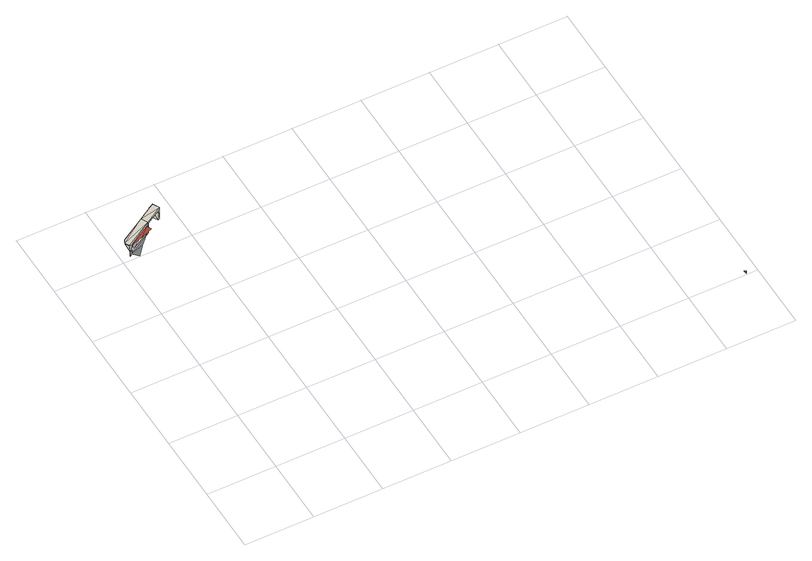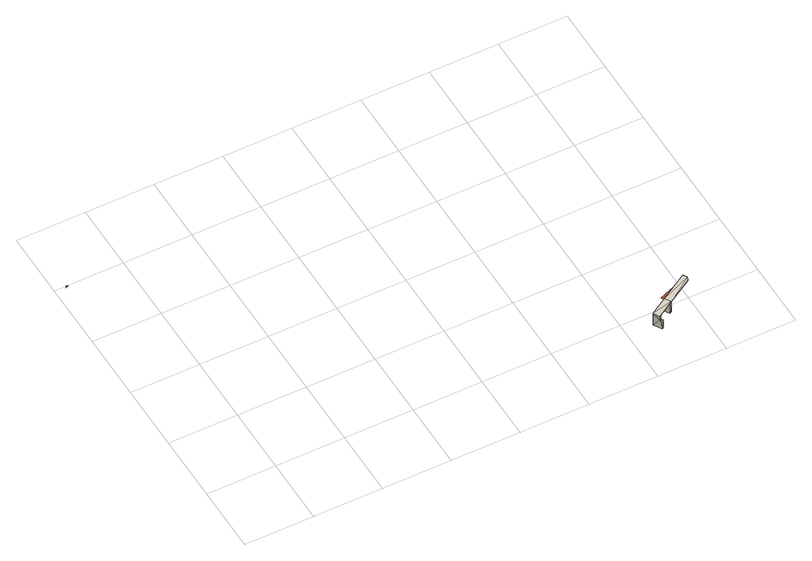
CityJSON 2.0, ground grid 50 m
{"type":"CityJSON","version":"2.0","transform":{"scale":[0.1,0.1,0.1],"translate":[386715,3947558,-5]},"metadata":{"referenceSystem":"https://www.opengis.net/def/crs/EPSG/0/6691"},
"CityObjects":{
"tunnel1":{"type":"Tunnel","attributes":{"name":"築地虎ノ門トンネル","class":"1000","function":"1010","ConstructionBaseAttribute.administrator":"東京都","RiverFloodingRiskAttribute.description":"10","RiverFloodingRiskAttribute.rank":"4","RiverFloodingRiskAttribute.adminType":"2","RiverFloodingRiskAttribute.scale":"2","DmGeometricAttribute.dmCode":"2219","DmGeometricAttribute.meshCode":"09LD281","DmGeometricAttribute.geometryType":"E2","DmGeometricAttribute.mapLevel":"2500","DmGeometricAttribute.shapeType":"0"},"children":["tunnel1-1","tunnel1-2","tunnel1-3","tunnel1-4"],"geometry":[{"type":"MultiSurface","lod":"3","boundaries":[[[0,1,2]],[[3,4,5]],[[3,6,4]],[[7,8,9]],[[7,10,8]],[[11,6,3]],[[11,12,6]],[[13,14,15]],[[13,16,14]]],"semantics":{"surfaces":[{"type":"Door"},{"type":"GroundSurface"},{"type":"RoofSurface"},{"type":"WallSurface"},{"type":"ClosureSurface"}],"values":[0,1,1,2,2,3,3,4,4]}}]},
"tunnel1-1":{"type":"TunnelInstallation","parents":["tunnel1"],"geometry":[{"type":"MultiSurface","lod":"3","boundaries":[[[17,18,19]],[[17,20,18]],[[21,22,23]],[[21,24,22]],[[25,26,27]],[[25,28,26]],[[20,29,30]],[[20,17,29]],[[17,31,29]],[[25,23,22]],[[25,27,23]],[[32,33,34]],[[32,35,33]],[[36,37,38]],[[36,39,37]],[[19,24,21]],[[19,18,24]],[[27,33,35]],[[27,26,33]],[[40,31,41]],[[40,29,31]],[[42,29,40]],[[42,30,29]],[[43,39,36]],[[43,44,39]],[[23,19,21]],[[23,17,19]],[[45,26,28]],[[45,34,26]],[[34,33,26]],[[39,41,37]],[[39,44,41]],[[44,40,41]],[[44,42,40]],[[35,31,46]],[[23,47,17]],[[23,46,47]],[[46,31,47]],[[17,47,31]],[[31,37,41]],[[31,35,37]],[[35,32,37]],[[38,37,32]],[[43,42,44]],[[43,45,42]],[[45,30,42]],[[45,28,30]],[[28,25,30]],[[22,30,25]],[[22,20,30]],[[22,24,20]],[[24,18,20]],[[27,46,23]],[[27,35,46]]]}]},
"tunnel1-2":{"type":"TunnelInstallation","parents":["tunnel1"],"geometry":[{"type":"MultiSurface","lod":"3","boundaries":[[[48,49,50]],[[48,51,49]],[[52,51,48]],[[52,53,51]],[[54,38,55]],[[54,36,38]],[[56,57,58]],[[56,59,57]],[[60,61,62]],[[60,63,61]],[[34,64,65]],[[34,45,64]],[[55,53,52]],[[55,66,53]],[[55,32,66]],[[55,38,32]],[[36,67,43]],[[36,54,67]],[[56,61,63]],[[56,58,61]],[[67,48,50]],[[67,52,48]],[[67,54,52]],[[54,55,52]],[[51,57,49]],[[51,62,57]],[[62,58,57]],[[62,61,58]],[[53,62,51]],[[53,66,62]],[[64,60,65]],[[64,59,60]],[[59,56,60]],[[63,60,56]],[[59,49,57]],[[59,64,49]],[[64,45,49]],[[45,50,49]],[[45,43,50]],[[43,67,50]],[[66,60,62]],[[66,65,60]],[[66,34,65]],[[66,32,34]]]}]},
"tunnel1-3":{"type":"TunnelInstallation","parents":["tunnel1"],"geometry":[{"type":"MultiSurface","lod":"3","boundaries":[[[17,18,19]],[[17,20,18]],[[21,22,23]],[[21,24,22]],[[25,26,27]],[[25,28,26]],[[20,29,30]],[[20,17,29]],[[17,31,29]],[[25,23,22]],[[25,27,23]],[[32,33,34]],[[32,35,33]],[[36,37,38]],[[36,39,37]],[[19,24,21]],[[19,18,24]],[[27,33,35]],[[27,26,33]],[[40,31,41]],[[40,29,31]],[[42,29,40]],[[42,30,29]],[[43,39,36]],[[43,44,39]],[[23,19,21]],[[23,17,19]],[[45,26,28]],[[45,34,26]],[[34,33,26]],[[39,41,37]],[[39,44,41]],[[44,40,41]],[[44,42,40]],[[35,31,46]],[[23,47,17]],[[23,46,47]],[[46,31,47]],[[17,47,31]],[[31,37,41]],[[31,35,37]],[[35,32,37]],[[38,37,32]],[[43,42,44]],[[43,45,42]],[[45,30,42]],[[45,28,30]],[[28,25,30]],[[22,30,25]],[[22,20,30]],[[22,24,20]],[[24,18,20]],[[27,46,23]],[[27,35,46]]]}]},
"tunnel1-4":{"type":"TunnelInstallation","parents":["tunnel1"],"geometry":[{"type":"MultiSurface","lod":"3","boundaries":[[[48,49,50]],[[48,51,49]],[[52,51,48]],[[52,53,51]],[[54,38,55]],[[54,36,38]],[[56,57,58]],[[56,59,57]],[[60,61,62]],[[60,63,61]],[[34,64,65]],[[34,45,64]],[[55,53,52]],[[55,66,53]],[[55,32,66]],[[55,38,32]],[[36,67,43]],[[36,54,67]],[[56,61,63]],[[56,58,61]],[[67,48,50]],[[67,52,48]],[[67,54,52]],[[54,55,52]],[[51,57,49]],[[51,62,57]],[[62,58,57]],[[62,61,58]],[[53,62,51]],[[53,66,62]],[[64,60,65]],[[64,59,60]],[[59,56,60]],[[63,60,56]],[[59,49,57]],[[59,64,49]],[[64,45,49]],[[45,50,49]],[[45,43,50]],[[43,67,50]],[[66,60,62]],[[66,65,60]],[[66,34,65]],[[66,32,34]]]}]}
},
"vertices":[
[3410,17,27],[3422,10,27],[3422,10,7],[49,1980,90],[143,2011,88],[86,1940,87],[210,2078,90],[212,2075,170],[143,2011,169],[227,2045,168],[51,1978,170],[76,1996,106],[200,2071,108],[200,2072,157],[59,1986,157],[63,1988,162],[76,1996,109],
[45,1979,132],[47,1975,90],[45,1979,90],[47,1975,132],[30,1970,90],[32,1966,132],[30,1970,132],[32,1966,90],[24,1961,195],[6,1990,199],[6,1990,195],[24,1961,199],[46,1978,178],[47,1975,178],[26,2011,180],[196,2127,195],[20,2020,199],[196,2127,199],[20,2020,195],[199,2121,90],[194,2119,187],[199,2121,187],[194,2119,90],[217,2082,178],[197,2115,180],[219,2079,178],[222,2081,90],[219,2079,90],[222,2081,199],[22,2008,180],[31,1992,156],
[230,2089,178],[339,2152,178],[231,2087,178],[338,2155,178],[210,2122,180],[318,2188,180],[207,2127,90],[207,2127,187],[314,2219,90],[339,2152,90],[303,2213,90],[350,2159,90],[323,2204,163],[303,2213,163],[312,2197,163],[314,2219,163],[350,2159,199],[323,2204,199],[312,2197,195],[231,2087,90]
]}
